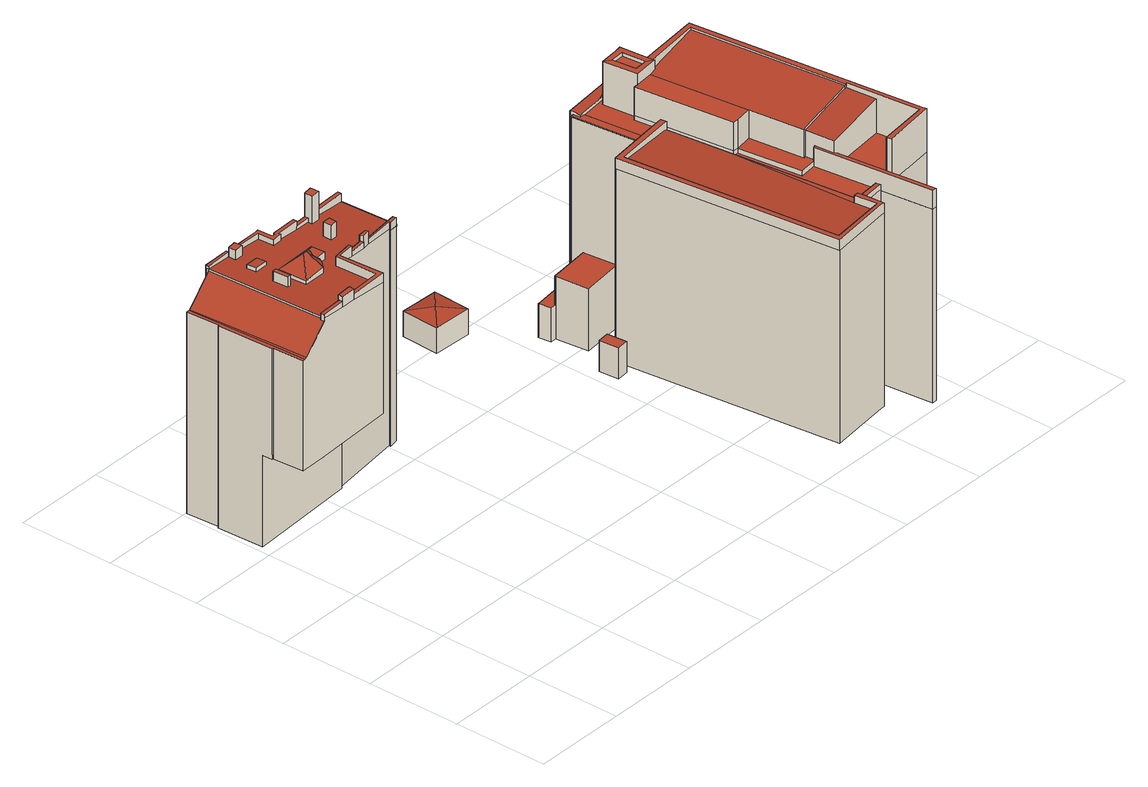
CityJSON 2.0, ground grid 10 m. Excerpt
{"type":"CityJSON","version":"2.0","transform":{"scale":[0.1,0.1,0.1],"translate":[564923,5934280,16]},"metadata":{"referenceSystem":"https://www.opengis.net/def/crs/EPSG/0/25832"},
"CityObjects":{
"building1":{"type":"Building","attributes":{"Grundfläche 2D":"161.397011","Grundhöhe NN":"16.212"},"children":["building1-1","building1-2","building1-3","building1-4","building1-5","building1-6","building1-7","building1-8","building1-9","building1-10","building1-11","building1-12","building1-13","building1-14","building1-15","building1-16"],"geometry":[{"type":"Solid","lod":"3","boundaries":[[[[0,1,2]],[[2,3,4]],[[1,3,2]],[[5,6,0]],[[0,6,7,1]],[[5,8,9,6]],[[9,8,10,11,12]],[[13,4,3,1]],[[7,6,9]],[[12,11,10,13,14,9]],[[14,13,1,7,9]],[[15,16,17,18,19,20,21,22]],[[16,23,24,17]],[[25,26,27,28,29,24,23]],[[30,31,32,33,34,35,36,37,38,39,40,41,42,43,44,45,46,47,48,49,50,51,52,53,54,55,56,57,58,59,60,61,62,63],[64,65,66,67,68,69,70]],[[59,29,28,27,61,60]],[[0,2,65,64]],[[64,70,5,0]],[[70,69,8,5]],[[69,68,10,8]],[[68,67,13,10]],[[4,13,67,66]],[[65,2,4,66]],[[19,18,71,72]],[[20,19,72,73]],[[74,75,21,20,73,76]],[[75,77,22,21]],[[77,78,15,22]],[[25,23,16,15,78,79,80,81,82,83,30,63,62,61,27,26]],[[84,85,86,31,30,83]],[[35,34,33,32,31,86,87]],[[36,35,87,88]],[[37,36,88,89]],[[38,37,89,90]],[[39,38,90,91,92,93]],[[94,42,41,40,39,93,92,91,95,96]],[[97,47,46,45,44,43,42,94,98]],[[48,47,97,99]],[[49,48,99,100]],[[51,50,49,100,101]],[[102,54,53,52,51,101,103]],[[55,54,102,104]],[[56,55,104,105]],[[57,56,105,106]],[[58,57,106,107]],[[29,59,58,107,108]],[[18,17,24,29,108,109,110,71]],[[74,76,85,84]],[[98,94,96,95,91,90,89,88,87,86,85,76,73,72,71,110,109,108,107,106,105,104,102,103,101,100,99,97]],[[74,84,83,82,81,80,79,78,77,75]]]],"semantics":{"surfaces":[{"type":"RoofSurface"},{"type":"WallSurface"},{"type":"GroundSurface"},{"type":"OuterCeilingSurface"}],"values":[[0,0,0,0,0,0,0,0,0,0,0,0,0,0,0,1,1,1,1,1,1,1,1,1,1,1,1,1,1,1,1,1,1,1,1,1,1,1,1,1,1,1,1,1,1,1,1,1,2,3]]}}]},
"building1-1":{"type":"BuildingInstallation","parents":["building1"],"geometry":[{"type":"MultiSurface","lod":"3","boundaries":[[[111,112,113,114]],[[115,116,114,113]],[[111,114,116,117]],[[117,118,112,111]],[[113,112,118,115]]],"semantics":{"surfaces":[{"type":"RoofSurface"},{"type":"WallSurface"}],"values":[0,1,1,1,1]}}]},
"building1-2":{"type":"BuildingInstallation","parents":["building1"],"geometry":[{"type":"MultiSurface","lod":"3","boundaries":[[[119,120,121,122]],[[123,119,122,124,56]],[[120,119,123,125]],[[126,127,121,120,125]],[[124,122,121,127,128,55,56]]],"semantics":{"surfaces":[{"type":"RoofSurface"},{"type":"WallSurface"}],"values":[0,1,1,1,1]}}]},
"building1-3":{"type":"BuildingInstallation","parents":["building1"],"geometry":[{"type":"MultiSurface","lod":"3","boundaries":[[[129,130,131,132,133]],[[134,135,136,131,130,129,137]],[[62,63,138,132,131,136]],[[133,132,138,139,140,141]],[[129,133,141,137]]],"semantics":{"surfaces":[{"type":"RoofSurface"},{"type":"WallSurface"}],"values":[0,1,1,1,1]}}]},
"building1-4":{"type":"BuildingInstallation","parents":["building1"],"geometry":[{"type":"MultiSurface","lod":"3","boundaries":[[[142,139,138,143,144,145,146,147]],[[30,143,138,63]],[[31,144,143,30]],[[32,148,145,144,31]],[[148,149,146,145]],[[150,147,146,149,151]],[[142,147,150,152]],[[139,142,152,140]]],"semantics":{"surfaces":[{"type":"RoofSurface"},{"type":"WallSurface"}],"values":[0,1,1,1,1,1,1,1]}}]},
"building1-5":{"type":"BuildingInstallation","parents":["building1"],"geometry":[{"type":"MultiSurface","lod":"3","boundaries":[[[153,154,155,156]],[[44,45,156,155]],[[154,153,157,158]]],"semantics":{"surfaces":[{"type":"RoofSurface"},{"type":"WallSurface"}],"values":[0,1,1]}}]},
"building1-6":{"type":"BuildingInstallation","parents":["building1"],"geometry":[{"type":"MultiSurface","lod":"3","boundaries":[[[159,149,148,160]],[[32,33,160,148]],[[149,159,161,151]]],"semantics":{"surfaces":[{"type":"RoofSurface"},{"type":"WallSurface"}],"values":[0,1,1]}}]},
"building1-7":{"type":"BuildingInstallation","parents":["building1"],"geometry":[{"type":"MultiSurface","lod":"3","boundaries":[[[162,163,164,165]],[[165,164,166,167]],[[162,165,167,168]],[[163,162,168,169]],[[164,163,169,166]]],"semantics":{"surfaces":[{"type":"RoofSurface"},{"type":"WallSurface"}],"values":[0,1,1,1,1]}}]},
"building1-8":{"type":"BuildingInstallation","parents":["building1"],"geometry":[{"type":"MultiSurface","lod":"3","boundaries":[[[170,171,172,173,174]],[[173,172,175,40]],[[40,41,42,170,174,173]],[[171,170,42,43]]],"semantics":{"surfaces":[{"type":"RoofSurface"},{"type":"WallSurface"}],"values":[0,1,1,1]}}]},
"building1-9":{"type":"BuildingInstallation","parents":["building1"],"geometry":[{"type":"MultiSurface","lod":"3","boundaries":[[[176,177,178,179,180,181,182]],[[179,178,34,35]],[[35,36,180,179]],[[36,37,181,180]],[[37,38,183,176,182,181]],[[183,184,177,176]]],"semantics":{"surfaces":[{"type":"RoofSurface"},{"type":"WallSurface"}],"values":[0,1,1,1,1,1]}}]},
"building1-10":{"type":"BuildingInstallation","parents":["building1"],"geometry":[{"type":"MultiSurface","lod":"3","boundaries":[[[185,186,187,124]],[[58,59,187,186]],[[59,56,124,187]],[[56,57,185,124]],[[57,58,186,185]]],"semantics":{"surfaces":[{"type":"RoofSurface"},{"type":"WallSurface"}],"values":[0,1,1,1,1]}}]},
"building1-11":{"type":"BuildingInstallation","parents":["building1"],"geometry":[{"type":"MultiSurface","lod":"3","boundaries":[[[188,189,190,191]],[[192,193,191,190]],[[188,191,193,194]],[[194,195,189,188]],[[190,189,195,192]]],"semantics":{"surfaces":[{"type":"RoofSurface"},{"type":"WallSurface"}],"values":[0,1,1,1,1]}}]},
"building1-12":{"type":"BuildingInstallation","parents":["building1"],"geometry":[{"type":"MultiSurface","lod":"3","boundaries":[[[196,197,198,199,200]],[[198,197,155,154,158,201]],[[199,198,201,202]],[[175,172,171,196,200,199,202]],[[43,44,155,197,196,171]]],"semantics":{"surfaces":[{"type":"RoofSurface"},{"type":"WallSurface"}],"values":[0,1,1,1,1]}}]},
"building1-13":{"type":"BuildingInstallation","parents":["building1"],"geometry":[{"type":"MultiSurface","lod":"3","boundaries":[[[203,204,205,206,207]],[[33,34,178,204,203,160]],[[205,204,178,177,184,208]],[[206,205,208,209]],[[161,159,160,203,207,206,209]]],"semantics":{"surfaces":[{"type":"RoofSurface"},{"type":"WallSurface"}],"values":[0,1,1,1,1]}}]},
"building1-14":{"type":"BuildingInstallation","parents":["building1"],"geometry":[{"type":"MultiSurface","lod":"3","boundaries":[[[136,135,210,211,212,213]],[[28,214,211,210,135,134,60]],[[214,26,212,211]],[[27,61,62,136,213,212,26]]],"semantics":{"surfaces":[{"type":"RoofSurface"},{"type":"WallSurface"}],"values":[0,1,1,1]}}]},
"building1-15":{"type":"BuildingInstallation","parents":["building1"],"geometry":[{"type":"MultiSurface","lod":"3","boundaries":[[[215,216,217,218,219,220,221,222,223,224,225,226,227,128,127,228]],[[54,55,128,227]],[[127,126,229,228]],[[230,215,228,229]],[[216,215,230,231]],[[231,232,217,216]],[[157,153,218,217,232]],[[153,156,219,218]],[[46,47,221,220,219,156,45]],[[47,48,222,221]],[[48,49,223,222]],[[50,51,224,223,49]],[[224,51,52,53,54,227,226,225]]],"semantics":{"surfaces":[{"type":"RoofSurface"},{"type":"WallSurface"}],"values":[0,1,1,1,1,1,1,1,1,1,1,1,1]}}]},
"building1-16":{"type":"BuildingInstallation","parents":["building1"],"geometry":[{"type":"MultiSurface","lod":"3","boundaries":[[[233,234,235,236,93]],[[237,238,235,234]],[[238,239,92,93,236,235]],[[92,240,233,93]],[[240,237,234,233]],[[239,238,237,240,92]]],"semantics":{"surfaces":[{"type":"RoofSurface"},{"type":"WallSurface"},{"type":"OuterCeilingSurface"}],"values":[0,1,1,1,1,2]}}]},
"building2":{"type":"Building","attributes":{"Grundfläche 2D":"16.462683","Grundhöhe NN":"17.528"},"geometry":[{"type":"Solid","lod":"3","boundaries":[[[[241,242,243]],[[241,244,242]],[[241,243,245]],[[241,245,244]],[[246,247,243,242]],[[247,248,245,243]],[[248,249,244,245]],[[249,246,242,244]],[[249,248,247,246]]]],"semantics":{"surfaces":[{"type":"RoofSurface"},{"type":"WallSurface"},{"type":"GroundSurface"}],"values":[[0,0,0,0,1,1,1,1,2]]}}]},
"building3":{"type":"Building","attributes":{"Grundfläche 2D":"2.430335","Grundhöhe NN":"16.393"},"geometry":[{"type":"Solid","lod":"3","boundaries":[[[[250,251,252,253]],[[254,255,253,252]],[[255,256,250,253]],[[256,257,251,250]],[[257,254,252,251]],[[257,256,255,254]]]],"semantics":{"surfaces":[{"type":"RoofSurface"},{"type":"WallSurface"},{"type":"GroundSurface"}],"values":[[0,1,1,1,1,2]]}}]},
"building4":{"type":"Building","attributes":{"Grundfläche 2D":"486.233061","Grundhöhe NN":"16.393"},"children":["building4-1","building4-2","building4-3","building4-4","building4-5","building4-6","building4-7","building4-8"],"geometry":[{"type":"MultiSurface","lod":"3","boundaries":[[[258,259,260,261,262,263,264,265,266,267,268]],[[269,270,271,272,273,274]],[[275,276,277,278,279,280,281,282,283,284,285,286,287,288,289,290,291,292,293,294,295,296,297,298,299,300,301,302,303,304,305,306]],[[307,308,309,310,311,312]],[[307,313,314,308]],[[315,316,317,318,319,320,321,322,323,324,325,326,327,328]],[[329,330,331,332,333,334,335,336,337]],[[338,339,340,341,342,343,344]],[[345,346,347,348,349,350]],[[351,329,337,352,353,354]],[[355,356,357,358,359,360,361]],[[362,363,364,365,366]],[[305,367,260,259,368]],[[262,261,369,334,333]],[[333,332,263,262]],[[263,332,270,269,264]],[[345,265,264,269,274,346]],[[345,350,266,265]],[[350,349,267,266]],[[370,371,268,267,349]],[[371,372,368,259,258,268]],[[344,343,373,374,272,271]],[[374,375,347,346,274,273,272]],[[314,287,286,309,308]],[[376,377,378,318,317,316]],[[289,379,380,320,319,318,378]],[[320,380,313,307,321]],[[307,312,322,321]],[[312,311,323,322]],[[311,310,324,323]],[[310,309,286,285,326,325,324]],[[285,284,327,326]],[[282,381,315,328,327,284,283,382,383]],[[381,376,316,315]],[[338,330,329,339]],[[344,271,270,332,331,330,338]],[[294,370,349,348]],[[384,303,302,385]],[[385,302,301,386]],[[386,301,300,340]],[[300,299,341,340]],[[299,298,342,341]],[[384,385,353,352]],[[385,386,354,353]],[[386,340,351,354]],[[339,329,351,340]],[[356,355,387,388]],[[357,356,388,389]],[[355,361,360,390,391,387]],[[280,279,392,393]],[[280,393,390,360,281]],[[277,276,394,395]],[[279,278,396,392]],[[366,365,397,398,282,281,360,359]],[[381,282,398,399]],[[376,381,399,400]],[[401,378,377,376,400,402]],[[289,378,401,403]],[[404,291,290,289,403,405]],[[292,291,404,406]],[[293,292,406,407]],[[294,293,407,408]],[[409,371,370,294,408,410]],[[411,368,372,371,409,412]],[[305,368,411,413]],[[306,305,413,414]],[[275,306,414,415]],[[276,275,415,394]],[[278,277,395,396]],[[366,359,358,362]],[[362,358,357,363]],[[357,389,363]],[[364,363,389,416]],[[416,397,365,364]],[[411,412,409,410,408,407,406,404,405,403,401,402,400,399,398,397,416,389,388,387,391,390,393,392,396,395,394,415,414,413]]],"semantics":{"surfaces":[{"type":"RoofSurface"},{"type":"WallSurface"},{"type":"GroundSurface"}],"values":[0,0,0,0,0,0,0,0,0,0,0,0,1,1,1,1,1,1,1,1,1,1,1,1,1,1,1,1,1,1,1,1,1,1,1,1,1,1,1,1,1,1,1,1,1,1,1,1,1,1,1,1,1,1,1,1,1,1,1,1,1,1,1,1,1,1,1,1,1,1,1,1,1,1,2]}}]},
"building4-1":{"type":"BuildingInstallation","parents":["building4"],"geometry":[{"type":"MultiSurface","lod":"3","boundaries":[[[417,418,419,383,382,420]],[[280,281,419,418]],[[420,382,283,421]],[[281,282,383,419]]],"semantics":{"surfaces":[{"type":"RoofSurface"},{"type":"WallSurface"}],"values":[0,1,1,1]}}]},
"building4-2":{"type":"BuildingInstallation","parents":["building4"],"geometry":[{"type":"MultiSurface","lod":"3","boundaries":[[[422,423,424,425,426,427]],[[352,424,423,428,429,303,384]],[[336,335,430,425,424,352,337]],[[427,426,431,432]],[[422,427,432,433]]],"semantics":{"surfaces":[{"type":"RoofSurface"},{"type":"WallSurface"}],"values":[0,1,1,1,1]}}]},
"building4-3":{"type":"BuildingInstallation","parents":["building4"],"geometry":[{"type":"MultiSurface","lod":"3","boundaries":[[[379,434,435,436,380]],[[289,290,291,435,434,379]],[[380,436,437,287,314,313]]],"semantics":{"surfaces":[{"type":"RoofSurface"},{"type":"WallSurface"}],"values":[0,1,1]}}]},
"building4-4":{"type":"BuildingInstallation","parents":["building4"],"geometry":[{"type":"MultiSurface","lod":"3","boundaries":[[[438,439,440,441,442,443,444,445]],[[446,438,445]],[[278,279,441,440]],[[280,418,417,443,442,441,279]],[[446,445,444,443,417,420,421,447,448]],[[448,449,438,446]],[[449,450,439,438]],[[278,440,439,450,277]]],"semantics":{"surfaces":[{"type":"RoofSurface"},{"type":"WallSurface"}],"values":[0,0,1,1,1,1,1,1]}}]},
"building4-5":{"type":"BuildingInstallation","parents":["building4"],"geometry":[{"type":"MultiSurface","lod":"3","boundaries":[[[432,431,451,452,433]],[[430,335,334,369]],[[367,305,306,453]],[[454,455,456,429,428,457,458,459,453,306,275,460]]],"semantics":{"surfaces":[{"type":"RoofSurface"},{"type":"WallSurface"}],"values":[0,1,1,1]}}]},
"building4-6":{"type":"BuildingInstallation","parents":["building4"],"geometry":[{"type":"MultiSurface","lod":"3","boundaries":[[[461,375,374,373,462,463]],[[343,342,462,373]],[[292,293,461,463]],[[461,293,294,348,347,375]],[[291,292,463,462,342,298,437,436,435]]],"semantics":{"surfaces":[{"type":"RoofSurface"},{"type":"WallSurface"}],"values":[0,1,1,1,1]}}]},
"building4-7":{"type":"BuildingInstallation","parents":["building4"],"geometry":[{"type":"MultiSurface","lod":"3","boundaries":[[[455,454,460,464,450,449,448]],[[276,277,450,464]],[[448,447,456,455]],[[275,276,464,460]]],"semantics":{"surfaces":[{"type":"RoofSurface"},{"type":"WallSurface"}],"values":[0,1,1,1]}}]},
"building4-8":{"type":"BuildingInstallation","parents":["building4"],"geometry":[{"type":"MultiSurface","lod":"3","boundaries":[[[465,466,467,468,423,422,469,470,426,425,261,260]],[[451,470,469,422,433,452]],[[426,470,451,431]],[[430,369,261,425]],[[367,453,465,260]],[[453,459,458,457,428,423,468,467,466,465]]],"semantics":{"surfaces":[{"type":"RoofSurface"},{"type":"WallSurface"}],"values":[0,1,1,1,1,1]}}]}
},
"vertices":[
[74,351,246],[108,345,252],[121,353,246],[114,346,252],[122,338,246],[76,321,246],[92,337,260],[100,340,257],[102,323,246],[96,337,260],[109,331,246],[107,332,249],[98,336,257],[109,337,246],[100,337,255],[11,270,216],[14,270,216],[8,399,216],[5,399,216],[7,363,216],[5,363,216],[8,303,216],[9,303,216],[16,270,217],[9,399,216],[20,270,221],[41,271,242],[42,271,243],[42,275,243],[36,400,243],[127,275,238],[124,322,238],[142,324,237],[161,326,235],[170,328,234],[203,332,231],[203,330,231],[213,332,230],[212,334,230],[214,334,230],[211,394,230],[211,396,230],[211,398,230],[171,396,234],[162,395,235],[145,394,236],[119,393,238],[117,393,238],[116,391,238],[113,391,239],[113,404,239],[112,407,239],[111,407,239],[108,406,239],[73,405,242],[73,402,242],[65,401,243],[65,404,243],[36,403,245],[36,400,245],[42,275,245],[42,271,245],[68,272,243],[84,273,242],[74,351,242],[121,353,238],[122,338,238],[109,337,239],[109,331,239],[102,323,240],[76,321,242],[5,399,2],[7,363,2],[5,363,2],[7,313,99],[8,303,99],[7,313,2],[9,303,99],[11,270,99],[14,270,99],[16,270,99],[41,271,99],[42,271,99],[127,275,99],[124,320,99],[124,320,2],[124,322,2],[203,332,2],[203,330,2],[213,332,2],[212,334,2],[214,334,2],[214,334,227],[214,334,229],[211,398,2],[211,394,2],[211,396,2],[117,393,2],[119,393,2],[116,391,2],[113,391,2],[112,407,2],[73,405,2],[111,407,2],[73,402,2],[65,401,2],[65,404,2],[36,403,2],[36,400,2],[9,399,2],[8,399,2],
[77,368,246],[76,378,246],[61,377,247],[62,367,247],[61,377,243],[62,367,243],[77,368,242],[76,378,242],
[65,393,253],[75,394,253],[74,402,253],[65,401,253],[65,393,243],[65,401,248],[75,394,242],[74,402,242],[74,402,246],[73,402,246],
[68,277,254],[68,276,254],[68,272,254],[84,273,254],[84,278,254],[68,276,243],[68,276,249],[68,272,249],[68,277,243],[84,273,248],[84,277,248],[84,277,242],[84,278,242],
[122,279,248],[127,275,248],[124,322,248],[142,324,248],[142,327,248],[120,324,248],[142,324,242],[142,327,242],[120,324,238],[142,327,237],[122,279,238],
[145,390,239],[162,391,239],[162,395,239],[145,394,239],[145,390,236],[162,391,235],
[160,329,242],[161,326,242],[160,329,235],
[60,329,255],[64,329,255],[63,345,255],[59,345,255],[63,345,243],[59,345,244],[60,329,244],[64,329,243],
[211,398,239],[171,396,239],[172,392,239],[211,394,239],[211,396,239],[172,392,234],
[212,335,239],[169,330,239],[170,328,239],[203,332,239],[203,330,239],[213,332,239],[212,334,239],[212,335,230],[169,330,234],
[65,404,248],[36,403,248],[36,400,248],
[160,357,251],[160,365,251],[152,365,251],[152,356,251],[152,365,236],[152,356,236],[160,357,235],[160,365,235],
[171,396,264],[162,395,264],[162,386,264],[172,387,264],[172,392,264],[162,386,235],[172,387,234],
[161,326,248],[170,328,248],[169,331,248],[160,330,248],[160,329,248],[169,331,234],[160,330,235],
[42,275,249],[41,275,249],[41,271,249],[42,271,249],[41,275,242],
[109,386,245],[120,387,245],[119,389,245],[145,390,245],[145,394,245],[119,393,245],[117,393,245],[116,391,245],[113,391,245],[112,407,245],[111,407,245],[108,406,245],[73,405,246],[108,403,245],[108,403,239],[109,386,239],[120,387,238],[119,389,238],
[216,334,229],[213,396,229],[211,396,229],[211,394,229],[213,396,227],[211,396,227],[211,394,227],[216,334,227],
[349,401,46],[330,422,42],[328,382,42],[371,420,42],[369,380,42],[330,422,15],[328,382,15],[369,380,15],[371,420,15],
[425,244,37],[423,265,37],[411,264,37],[413,243,37],[411,264,4],[413,243,4],[425,244,4],[423,265,4],
[628,73,255],[599,318,255],[533,311,255],[534,305,255],[594,312,255],[613,150,255],[615,150,255],[624,73,255],[571,67,255],[572,62,255],[629,69,255],[615,150,250],[613,150,250],[549,142,242],[552,111,242],[554,111,242],[618,118,250],[529,340,209],[528,350,209],[527,350,209],[526,355,209],[472,349,209],[473,346,209],[470,346,209],[478,269,209],[487,270,209],[505,272,209],[506,266,209],[505,266,209],[529,64,209],[527,63,209],[528,58,209],[555,61,209],[556,61,209],[562,6,209],[567,6,209],[560,60,209],[554,111,209],[552,111,209],[550,132,209],[547,131,209],[529,129,209],[520,196,209],[515,196,209],[502,300,209],[507,300,209],[534,303,209],[533,311,209],[530,340,209],[522,63,212],[513,196,212],[505,266,212],[438,258,216],[464,32,216],[525,39,212],[527,63,212],[529,64,212],[432,263,220],[459,27,220],[526,35,220],[530,35,220],[528,58,220],[527,63,220],[522,63,220],[525,39,220],[464,32,220],[438,258,220],[505,266,220],[506,266,220],[505,272,220],[478,269,220],[539,199,244],[546,141,244],[549,142,244],[613,150,253],[594,312,253],[534,305,245],[534,303,245],[528,302,244],[526,302,244],[546,141,214],[539,199,214],[520,196,214],[529,129,214],[547,131,214],[550,132,214],[549,142,214],[624,73,214],[618,118,214],[554,111,214],[560,60,214],[572,62,214],[571,67,214],[520,196,244],[507,300,244],[502,300,244],[515,196,244],[418,340,40],[420,327,40],[426,327,40],[426,328,40],[471,333,40],[470,346,40],[422,340,40],[426,328,70],[426,327,70],[430,292,70],[475,297,70],[471,333,70],[533,311,251],[599,318,209],[534,305,251],[572,62,209],[629,69,209],[628,73,209],[550,132,229],[552,111,229],[554,111,229],[459,27,209],[526,35,209],[530,35,209],[528,58,215],[527,63,215],[432,263,209],[487,270,210],[478,269,210],[507,300,214],[502,300,214],[515,196,214],[418,340,4],[420,327,4],[426,327,4],[470,346,4],[422,340,4],[472,349,4],[473,346,4],[528,350,4],[527,350,4],[526,355,4],[475,297,4],[478,269,4],[432,263,4],[459,27,4],[530,35,4],[526,35,4],[528,58,4],[556,61,4],[555,61,4],[562,6,4],[567,6,4],[560,60,4],[629,69,4],[572,62,4],[599,318,4],[628,73,4],[533,311,4],[530,340,4],[529,340,4],[430,292,4],
[474,338,210],[473,346,210],[470,346,210],[479,339,210],[479,339,209],
[510,332,255],[503,337,255],[507,300,255],[534,303,255],[527,308,255],[513,307,255],[503,337,251],[503,337,209],[534,303,251],[527,308,251],[513,307,251],[510,332,251],
[555,61,215],[556,61,215],[555,66,215],[555,66,209],
[522,349,213],[527,350,213],[526,355,213],[472,349,213],[473,346,213],[474,338,212],[479,339,212],[503,342,212],[523,344,212],[523,344,209],[523,344,210],[522,349,210],[527,350,210],
[525,333,251],[524,333,251],[530,340,251],[524,339,210],[523,339,210],[523,339,209],[523,339,251],[524,339,251],[529,340,251],[529,340,210],
[567,6,229],[547,131,229],[562,6,229],
[528,350,210],
[530,340,255],[529,340,255],[524,339,255],[523,339,255],[524,333,255],[525,333,255]
]}
